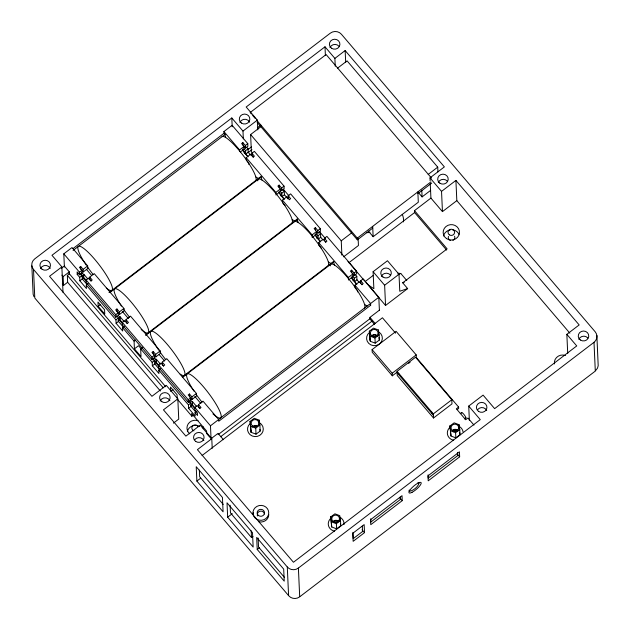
<?xml version="1.0" encoding="UTF-8"?>
<svg xmlns="http://www.w3.org/2000/svg" width="630" height="630" viewBox="0 0 630 630"><rect width="100%" height="100%" fill="white"/><g stroke="black" fill="none" stroke-linecap="round" stroke-linejoin="round"><path stroke-width="0.94" d="M296.99 219.673L297.171 219.067L297.502 219.453A28.696 5.56 52.6 0 0 298.226 222.603M409.106 490.62L409.303 490.014M243.338 138.907L242.983 131.079L231.801 117.968L51.975 255.292L61.858 266.884L63.016 292.344M335.247 66.229L334.884 58.393L325.001 46.801L246.173 106.998L257.355 120.11L257.796 129.89M64.402 267.081L63.803 253.827L72.009 247.551L87.664 265.907L87.783 268.49L83.27 271.94L80.797 269.041L80.679 266.459L79.443 267.404L81.916 270.301L82.034 272.885L79.569 274.767L77.104 271.869L77.214 274.444L79.687 277.342L79.845 280.791L86.436 288.516L86.278 285.075L88.129 283.665M225.713 137.576A28.696 5.56 52.6 0 1 224.989 134.434L223.996 133.276L223.918 131.552L232.131 125.283L247.787 143.64L247.905 146.223L245.44 148.105L241.621 143.561L242.857 142.624L245.322 145.522L245.44 148.105M72.867 248.685L223.996 133.276M73.08 250.433L224.989 134.434M61.858 266.884L49.542 276.286L151.917 396.317L166.288 385.347L177.825 398.869L178.739 419.1L173.447 423.14M334.884 58.393L345.153 50.557L444.37 166.895L430.006 177.865L430.133 180.755M61.275 268.435L64.355 266.08L69.3 271.877L69.387 273.822L67.339 275.389L67.646 282.272L160.359 390.978M242.983 131.079L257.355 120.11M257.607 127.646L260.725 125.26M67.646 282.272L63.543 285.406L63.142 276.578L69.3 271.877M252.661 153.263L251.386 151.767L250.606 134.552L260.867 126.717L260.788 124.992M337.562 68.15L347.091 60.874L437.732 167.147L437.945 171.927M79.569 274.767L79.459 272.184L81.916 270.301M83.27 271.94L83.152 269.356L87.664 265.907M239.652 151.633L239.581 149.909L244.093 146.459L244.212 149.042L240.447 151.917M245.322 145.522L247.787 143.64M77.214 274.444L79.065 273.034M243.708 147.318L244.936 146.373M79.687 277.342L82.152 275.468L80.301 273.286M83.798 274.207L83.538 277.964L83.798 274.207L87.987 279.129M242.471 149.452L248.11 156.854M248.023 148.806L248.181 152.247L245.716 154.13L245.558 150.688L248.023 148.806L246.787 147.357M247.748 149.712L251.527 146.821M79.845 280.791L82.309 278.909L82.152 275.468M248.07 152.657L251.968 149.68M86.05 279.909L88.507 278.027L90.98 280.925L92.216 279.988L89.743 277.09L94.256 273.641L123.921 308.424L124.039 311L119.527 314.449L117.054 311.551L116.936 308.968L115.699 309.913L118.172 312.811L118.29 315.394L115.826 317.276L86.168 282.492L86.05 279.909L115.715 314.693L115.826 317.276M246.291 160.225L246.173 157.642L250.685 154.192L253.268 157.279M252.032 155.831L251.921 153.248L254.378 151.365L284.043 186.149L284.161 188.732L281.697 190.614L277.877 186.071L279.106 185.133L281.579 188.031L281.697 190.614M253.158 157.09L254.386 156.145L251.921 153.248M109.006 292.556L260.914 176.557L261.97 180.085M110.116 292.351L261.245 176.943M98.17 306.345L97.973 302.046L104.564 309.771L104.761 314.071L98.17 306.345L100.509 304.558M115.715 314.693L118.172 312.811M119.527 314.449L119.409 311.866L123.921 308.424M275.909 194.142L275.83 192.418L280.35 188.969L280.468 191.552L275.948 195.001M281.579 188.031L284.043 186.149M124.386 326.175L122.535 327.584L122.693 331.026L116.101 323.3L115.944 319.851L118.409 317.977L116.558 315.803M120.054 316.717L119.794 320.473L120.054 316.717L124.244 321.639M278.728 191.961L284.366 199.363M284.28 191.315L284.437 194.757L281.972 196.639L281.815 193.197L284.28 191.315L282.461 189.181M116.101 323.3L118.566 321.418L118.409 317.977M122.307 322.418L124.764 320.536L127.236 323.434L128.473 322.497L126 319.599L130.512 316.15L160.178 350.934L160.296 353.509L155.783 356.958L153.31 354.06L153.192 351.485L151.956 352.422L154.429 355.32L154.547 357.903L152.082 359.785L122.417 325.001L122.307 322.418L151.964 357.202L152.082 359.785M285.012 205.632L282.539 202.734L282.429 200.151L286.941 196.702L289.524 199.789M288.288 198.34L288.17 195.757L290.635 193.875L320.3 228.659L320.418 231.241L317.953 233.124L314.134 228.58L315.362 227.643L317.835 230.541L317.953 233.124M289.414 199.6L290.643 198.655L288.17 195.757M142.719 347.272L140.663 348.839L141.018 356.588L134.426 348.855L134.072 341.113L135.442 340.066M146.042 334.475L297.171 219.067M145.593 335.451L297.502 219.453M134.426 348.855L138.529 345.72L141.529 349.233M151.964 357.202L154.429 355.32M155.783 356.958L155.665 354.383L160.178 350.934M312.204 237.51L312.086 234.927L316.606 231.478L316.725 234.061L312.96 236.935M317.835 230.541L320.3 228.659M160.642 368.684L158.791 370.093L158.949 373.535L152.358 365.809L152.2 362.368L154.665 360.486L152.814 358.312M156.311 359.226L156.051 362.982L156.311 359.226L160.5 364.148M314.984 234.47L320.623 241.873M320.536 233.825L320.694 237.266L318.229 239.148L318.071 235.707L320.536 233.825L319.3 232.375M152.358 365.809L154.822 363.927L154.665 360.486M158.563 364.927L161.02 363.045L163.493 365.951L164.729 365.006L162.256 362.108L166.769 358.659L196.434 393.443L196.552 396.026L192.032 399.467L189.567 396.569L189.449 393.994L188.213 394.931L190.685 397.829L190.803 400.412L188.338 402.294L158.673 367.51L158.563 364.927L188.22 399.711L188.338 402.294M321.268 248.141L318.796 245.243L318.678 242.66L323.198 239.211L325.781 242.298M324.544 240.849L324.426 238.266L326.891 236.392L356.556 271.168L356.675 273.751L354.21 275.633L350.39 271.089L351.619 270.152L354.091 273.05L354.21 275.633M325.671 242.109L326.899 241.164L324.426 238.266M341.893 255.166L341.247 240.825L351.509 232.99L351.43 231.265M428.195 174.431L437.732 167.147M372.763 228.091L357.368 239.849L357.289 238.132L430.928 181.897M417.926 193.607L431.778 183.031M182.298 376.984L333.427 261.576L333.758 261.962A28.696 5.56 52.6 0 0 334.475 265.112M182.621 377.37L333.758 261.962M343.594 256.843L358.446 245.495L358.147 238.802M418.257 192.41L422.084 196.899L430.692 190.331M173.022 389.576L170.683 391.364L170.486 387.064L177.077 394.789L177.235 398.231M368.353 231.084L373.149 236.699L418.312 202.214L417.848 191.89M446.568 250.055L414.587 212.554L414.501 210.633L430.92 198.088L430.266 183.645M455.907 180.416L456.829 200.639L442.457 211.617L441.535 191.386L455.907 180.416L579.167 324.938L566.85 334.341L567.724 353.603M348.847 262.757L414.587 212.554M177.825 398.869L163.453 409.847L185.874 436.133L200.245 425.163L211.775 438.685L212.216 448.3M188.22 399.711L190.685 397.829M192.032 399.467L191.922 396.892L196.434 393.443M348.421 279.161L348.343 277.436L352.863 273.987L352.981 276.57L348.461 280.019M354.091 273.05L356.556 271.168M196.899 411.193L195.048 412.603L195.206 416.044L188.614 408.319L188.457 404.877L190.921 402.995L189.071 400.822M192.567 401.743L192.307 405.492L192.567 401.743L196.757 406.657M351.241 276.98L356.879 284.39M356.793 276.334L356.95 279.775L354.485 281.657L354.328 278.216L356.793 276.334L354.974 274.2M188.614 408.319L191.079 406.437L190.921 402.995M195.048 412.603L197.521 415.501L197.403 412.918L194.93 410.02L194.812 407.437L197.277 405.562L199.749 408.46L200.986 407.515L198.513 404.617L203.025 401.168L218.681 419.525L218.76 421.249L370.668 305.243L370.59 303.526L354.934 285.169L359.454 281.72L362.037 284.807M360.801 283.358L360.683 280.783L363.148 278.901L378.803 297.258L379.41 310.511M365.959 282.492L367.818 284.673L373.866 288.697L373.094 271.711L387.466 260.741L399.003 274.263L399.774 291.249L407.641 288.595L402.696 282.799L447.119 248.874L414.501 210.633M364.967 281.689L373.291 275.341M361.927 284.618L363.156 283.681L360.683 280.783M407.641 288.595L385.552 305.463L384.631 285.24L399.003 274.263M218.555 419.493L369.684 304.085L370.668 305.243M211.074 439.047L210.475 425.793L218.681 419.525M370.59 303.526L378.803 297.258M211.058 438.708L218.035 433.377L223.43 439.701M374.496 324.332L370.023 319.095L369.952 317.378L379.394 310.165M211.775 438.685L197.411 449.662L293.446 562.259L480.257 419.612L468.72 406.09L483.092 395.112L494.629 408.642L576.741 345.933L566.85 334.341M218.098 434.668L370.101 318.599M220.61 436.755L371.944 321.19M202.088 455.498L382.449 317.772L395.569 333.16M196.875 481.084L196.221 466.712L222.437 497.448L223.091 511.82L196.875 481.084L200.726 478.138M396.971 372.259L392.325 375.803L372.204 352.209L372.086 349.626L396.073 331.309L416.202 354.903L416.32 357.486L458.601 407.059L458.664 408.437L457.159 409.579M392.325 375.803L392.207 373.22L416.202 354.903M397.058 371.353L415.532 357.249L451.789 399.759L451.978 403.885L433.503 417.997L397.246 375.488L397.058 371.353L433.314 413.863L433.503 417.997M408.579 363.392L410.122 362.211M227.666 517.183L227.013 502.811L252.504 532.704L253.158 547.076L227.666 517.183L232.281 513.655M230.115 505.228L230.462 512.875L251.504 537.548L253 536.406M433.314 413.863L451.789 399.759M257.221 549.478L256.678 537.429L283.689 569.095L284.232 581.144L257.221 549.478L259.529 547.714M458.601 407.059L456.348 408.776L465.696 419.738L467.948 418.021L473.973 425.085M460.302 413.579L461.648 412.555A3.465 0.669 52.6 0 1 464.798 415.595A3.465 0.669 52.6 0 1 465.326 417.903M464.586 418.879L465.924 417.848M33.492 269.396L287.288 566.969A7.899 7.466 -2.6 0 0 298.392 568.063L594.003 342.326A7.899 7.466 -2.6 0 0 595.216 331.829L341.421 34.256A7.899 7.466 -2.6 0 0 330.317 33.162L34.713 258.899A7.899 7.466 -2.6 0 0 33.492 269.396L34.784 297.793M402.255 500.645L370.779 524.68L370.558 519.719L402.027 495.684L402.255 500.645L399.782 497.747M459.656 456.813L428.203 480.832L427.975 475.87L459.435 451.852L459.656 456.813L457.183 453.907M364.518 532.641L353.154 541.327L352.784 533.287L364.156 524.609L364.518 532.641L362.053 529.743M369.353 331.223L373.495 328.135L378.378 329.978L379.118 334.9L379.347 340.066L375.204 343.145L370.322 341.31L369.353 331.223L370.322 341.31M250.126 421.376L254.276 418.288L259.158 420.131L259.891 425.053L260.166 431.077L256.016 434.165L251.134 432.322L250.126 421.376L251.134 432.322M375.204 343.145L374.968 337.987L379.118 334.9M256.016 434.165L255.741 428.14L259.891 425.053M449.993 425.927L454.143 422.84L459.026 424.683L459.758 429.605L459.995 434.771L455.844 437.85L450.962 436.015L449.993 425.927L450.962 436.015M330.75 516.899L334.892 513.82L339.775 515.655L340.515 520.577L340.743 525.743L336.601 528.83L331.719 526.987L330.75 516.899L331.719 526.987M455.844 437.85L455.608 432.692L459.758 429.605M336.601 528.83L336.365 523.664L340.515 520.577M398.097 274.397L400.79 273.483L406.783 280.507M402.696 282.799L404.255 282.272M193.119 415.682L191.748 416.068L177.274 399.097M417.942 482.564L419.281 482.793C417.997 486.872 413.579 490.636 409.366 491.345L409.122 491.069M397.892 273.2L400.79 273.483M370.086 336.144L374.968 337.987M450.726 430.849L455.608 432.692M250.858 426.297L255.741 428.14M331.482 521.829L336.365 523.664M456.829 200.639L569.866 333.183M431.487 178.07L326.12 54.534L250.165 112.534L251.417 113.998M430.006 177.865L441.535 191.386M430.92 198.088L442.457 211.617M252.669 115.463L255.166 118.393M256.418 119.865L357.289 238.132M257.119 122.314L357.368 239.849M373.094 271.711L384.631 285.24M250.606 134.552L341.247 240.825M347.988 261.418L364.101 280.311M369.054 286.122L385.552 305.463M283.303 189.181L289.044 195.922M319.686 231.84L325.434 238.581M248.181 152.247L250.575 155.059M284.437 194.757L288.028 198.97M320.694 237.266L323.088 240.077M356.95 279.775L359.344 282.586M244.322 149.231L245.558 150.688M279.964 191.024L281.815 193.197M316.835 234.258L318.071 235.707M352.477 276.042L354.328 278.216M243.857 152.027L246.889 155.586M280.114 194.536L283.752 198.804M316.37 237.045L320.009 241.314M352.627 279.555L356.265 283.831M223.918 131.552L239.581 149.909M246.173 157.642L275.83 192.418M282.429 200.151L312.086 234.927M318.678 242.66L348.343 277.436M246.905 160.949L248.755 163.123L248.818 164.406M369.952 317.378L375.047 323.355M397.12 372.732L433.377 415.241M372.086 349.626L392.207 373.22M86.641 269.601L91.5 275.294M122.291 311.401L128.362 318.52M159.154 354.619L164.619 361.029M194.804 396.42L200.876 403.539M80.679 266.459L83.152 269.356M116.936 308.968L119.409 311.866M153.192 351.485L155.665 354.383M189.449 393.994L191.922 396.892M91.098 281.122L89.862 279.673L89.743 277.09M127.355 323.631L126.118 322.182L126 319.599M163.611 366.14L162.375 364.691L162.256 362.108M199.868 408.649L198.631 407.201L198.513 404.617M81.53 272.349L83.388 274.523M118.409 315.583L119.645 317.032M154.043 357.368L155.893 359.541M190.299 399.877L192.15 402.05M63.803 253.827L79.459 272.184M194.812 407.437L210.475 425.793M83.955 277.649L86.349 280.46M120.204 320.166L122.606 322.969M156.46 362.675L158.862 365.479M192.717 405.184L195.119 407.996M81.679 275.869L86.538 281.563M117.936 318.378L122.795 324.072M154.799 361.596L159.051 366.581M190.449 403.397L194.702 408.382M82.309 278.909L87.129 284.634M117.92 320.741L123.386 327.143M154.822 363.927L159.642 369.652M190.433 405.759L195.898 412.17M86.278 285.075L115.944 319.851M122.535 327.584L134.072 341.113M140.663 348.839L152.2 362.368M158.791 370.093L188.457 404.877M206.703 433.598L209.814 437.244M68.898 273.255L165.698 386.741M67.339 275.389L163.225 387.82M61.905 275.129L63.142 276.578M62.307 283.957L63.543 285.406M223.24 504.425L199.663 476.776L199.363 470.082M284.453 577.403L258.536 547.021L258.135 538.028M35.036 298.321L288.808 595.862C291.438 598.925 296.36 599.358 299.557 596.917L595.137 371.212L597.484 368.18L598.193 365.707L596.862 335.357M33.996 296.698L33.138 294.265L31.846 265.868M459.624 432.306L459.995 434.771M450.411 433.29L450.655 434.928M378.984 337.601L379.347 340.066M369.771 338.586L370.015 340.224M340.499 524.105L340.743 525.743M259.922 429.44L260.166 431.077M250.582 429.597L250.953 432.062M594.003 342.326L595.287 370.731M468.72 406.09L469.374 420.533M461.648 412.555L461.672 413.138M459.026 424.683L459.223 428.983M457.514 452.372L457.663 455.647L428.258 478.099L428.109 474.823M421.785 190.205L422.084 196.899M431.684 411.949L431.747 413.327M398.688 373.267L398.751 374.645M400.207 497.086L400.318 499.543L370.897 522.01L370.747 518.734M378.378 329.978L378.575 334.278M372.684 226.375L373.149 236.699M357.588 291.942L357.525 290.65L355.052 287.752L354.934 285.169M345.153 50.557L345.689 62.307M353.099 279.153L353.178 280.878M351.619 270.152L351.737 272.735M351.934 277.082L352.012 278.846M362.313 526.129L362.557 531.515L353.241 538.626L352.95 532.35M325.001 46.801L325.403 55.613M339.893 518.238L340.011 520.821M316.843 236.644L316.921 238.368M315.362 227.643L315.48 230.226M315.638 233.691L315.764 236.337M298.392 568.063L299.683 596.46M280.586 194.135L280.665 195.859M279.106 185.133L279.224 187.716M279.421 192.063L279.507 193.827M287.288 566.969L288.579 595.366M259.158 420.131L259.395 425.297M244.33 151.625L244.409 153.35M242.857 142.624L242.967 145.207M243.125 148.664L243.251 151.318M251.197 530.854L251.504 537.548M231.801 117.968L232.202 126.772M206.671 432.952L206.585 431.015L191.63 413.485L191.764 416.391M189.764 400.916L189.843 402.68M153.507 358.407L153.586 360.171M80.994 273.389L81.073 275.152M331.23 263.442A28.696 5.56 52.6 0 1 328.466 262.041M367.487 305.952A28.696 5.56 52.6 0 1 364.723 304.55M294.974 220.933A28.696 5.56 52.6 0 1 292.21 219.531M258.717 178.424A28.696 5.56 52.6 0 1 255.953 177.022M189.74 433.794A8.159 7.71 -2.6 0 1 188.142 423.998A8.159 7.71 -2.6 0 1 198.08 420.761M203.183 426.754A8.159 7.71 -2.6 0 1 203.23 428.77M187.346 431.668A8.159 7.71 -2.6 0 1 190.244 427.14L192.063 426.085A8.159 7.71 -2.6 0 1 193.418 425.652M194.111 425.51A8.159 7.71 -2.6 0 1 199.592 426.518M443.544 236.03A8.159 7.71 -2.6 0 1 450.308 229.879M452.434 229.824A8.159 7.71 -2.6 0 1 459.018 234.352M554.455 363.935A8.159 7.71 -2.6 0 1 565.48 355.517M329.986 47.596A5.268 4.977 -2.6 0 1 338.995 46.242M239.904 122.425A5.268 4.977 -2.6 0 1 249.63 122.173M381.378 276.373A5.268 4.977 -2.6 0 1 390.387 275.019M40.533 268.624A5.268 4.977 -2.6 0 1 50.258 268.38M160.193 400.979A5.268 4.977 -2.6 0 1 169.919 400.735M194.812 439.653A5.268 4.977 -2.6 0 1 203.876 440.543M438.283 182.527A5.268 4.977 -2.6 0 1 447.3 181.172M578.828 339.365A5.268 4.977 -2.6 0 1 587.845 338.011M477.658 409.602A5.268 4.977 -2.6 0 1 486.722 410.5M402.216 214.279A15.797 14.931 -2.6 0 1 403.46 221.91M369.96 232.265A7.899 7.466 -2.6 0 1 366.558 232.604M454.561 236.226A3.292 3.111 -2.6 0 1 452.876 240.337M450.356 240.4A3.292 3.111 -2.6 0 1 448.481 236.384M193.93 430.873A3.292 3.111 -2.6 0 1 192.741 425.825A3.292 3.111 -2.6 0 1 198.127 426.699M257.796 180.849A27.641 5.355 52.6 0 1 276.956 194.827A27.641 5.355 52.6 0 1 291.926 223.075M121.456 306.093A27.641 5.355 52.6 0 1 118.527 289.91A27.641 5.355 52.6 0 1 144.428 320.654A27.641 5.355 52.6 0 1 141.167 329.498M129.552 317.181A27.641 5.355 52.6 0 1 123.606 309.275M294.541 221.713A27.641 5.355 52.6 0 1 315.441 240.172A27.641 5.355 52.6 0 1 328.175 265.584M158.807 350.241A27.641 5.355 52.6 0 1 153.492 331.687A27.641 5.355 52.6 0 1 178.636 359.761A27.641 5.355 52.6 0 1 180.188 374.118M165.808 359.691A27.641 5.355 52.6 0 1 159.862 351.784M222.028 136.694A27.641 5.355 52.6 0 1 242.928 155.153A27.641 5.355 52.6 0 1 255.67 180.566M86.294 265.222A27.641 5.355 52.6 0 1 81.333 246.85A27.641 5.355 52.6 0 1 107.029 276.208A27.641 5.355 52.6 0 1 106.36 288.154M93.295 274.672A27.641 5.355 52.6 0 1 87.349 266.758M330.309 265.868A27.641 5.355 52.6 0 1 349.469 279.846A27.641 5.355 52.6 0 1 364.431 308.094M193.969 391.12A27.641 5.355 52.6 0 1 191.237 375.055A27.641 5.355 52.6 0 1 217.326 406.366A27.641 5.355 52.6 0 1 212.924 413.863M202.065 402.2A27.641 5.355 52.6 0 1 196.119 394.293M252.22 427.061A3.843 3.63 -2.6 0 1 256.733 425.872M371.409 336.05A3.843 3.63 -2.6 0 1 376.787 335.317M332.805 521.727A3.843 3.63 -2.6 0 1 338.893 521.664M452.049 430.755A3.843 3.63 -2.6 0 1 458.144 430.692M453.679 430.967A3.843 3.63 -2.6 0 1 456.624 430.936M333.396 521.923A3.426 3.237 -2.6 0 1 338.822 521.79M452.458 431.007A3.426 3.237 -2.6 0 1 457.892 430.865M453.679 440.236A7.899 7.466 -2.6 0 1 447.552 434.716A7.899 7.466 -2.6 0 1 450.277 427.108M458.711 426.195A7.899 7.466 -2.6 0 1 463.026 431.731M371.708 336.325A3.426 3.237 -2.6 0 1 377.134 336.184M379.134 332.183A7.899 7.466 -2.6 0 1 380.41 343.114A7.899 7.466 -2.6 0 1 368.763 343.413A7.899 7.466 -2.6 0 1 369.526 332.427M253.386 426.541A3.426 3.237 -2.6 0 1 257.552 426.612M259.623 422.817A7.899 7.466 -2.6 0 1 261.686 433.637A7.899 7.466 -2.6 0 1 250.086 434.684A7.899 7.466 -2.6 0 1 250.047 423.683M373.149 336.648A3.426 3.237 -2.6 0 1 375.771 336.577M453.143 431.77A3.426 3.237 -2.6 0 1 456.522 431.259M334.073 522.687A3.426 3.237 -2.6 0 1 337.459 522.183M257.528 515.954A3.685 3.481 -2.6 0 1 257.26 515.08M257.237 514.174A3.685 3.481 -2.6 0 1 264.545 513.986M268.821 514.537A7.899 7.466 -2.6 0 1 258.867 521.782M253.024 514.592A7.899 7.466 -2.6 0 1 253.299 512.663M334.617 531.153A7.899 7.466 -2.6 0 1 328.482 525.64A7.899 7.466 -2.6 0 1 331.207 518.025M339.649 517.112A7.899 7.466 -2.6 0 1 344.004 524.601M412.083 492.29A7.899 2.079 -40.5 0 0 421.218 482.997A7.899 2.079 -40.5 0 0 411.878 487.817A7.899 2.079 -40.5 0 0 412.083 492.29M446.489 238.581A8.159 7.71 -2.6 0 0 459.427 233.132A8.159 7.71 -2.6 0 0 448.024 225.288A8.159 7.71 -2.6 0 0 446.489 238.581M382.938 277.019A5.268 4.977 -2.6 0 0 391.285 273.507A5.268 4.977 -2.6 0 0 383.93 268.443A5.268 4.977 -2.6 0 0 382.938 277.019M331.545 48.242A5.268 4.977 -2.6 0 0 339.893 44.73A5.268 4.977 -2.6 0 0 332.538 39.666A5.268 4.977 -2.6 0 0 331.545 48.242M241.463 123.07A5.268 4.977 -2.6 0 0 249.811 119.55A5.268 4.977 -2.6 0 0 242.456 114.495A5.268 4.977 -2.6 0 0 241.463 123.07M42.092 269.27A5.268 4.977 -2.6 0 0 50.439 265.758A5.268 4.977 -2.6 0 0 43.084 260.694A5.268 4.977 -2.6 0 0 42.092 269.27M161.752 401.625A5.268 4.977 -2.6 0 0 170.1 398.113A5.268 4.977 -2.6 0 0 162.745 393.049A5.268 4.977 -2.6 0 0 161.752 401.625M195.709 441.441A5.268 4.977 -2.6 0 0 204.057 437.929A5.268 4.977 -2.6 0 0 196.702 432.865A5.268 4.977 -2.6 0 0 195.709 441.441M439.842 183.172A5.268 4.977 -2.6 0 0 448.19 179.652A5.268 4.977 -2.6 0 0 440.835 174.597A5.268 4.977 -2.6 0 0 439.842 183.172M580.395 340.011A5.268 4.977 -2.6 0 0 588.735 336.499A5.268 4.977 -2.6 0 0 581.388 331.443A5.268 4.977 -2.6 0 0 580.395 340.011M478.556 411.39A5.268 4.977 -2.6 0 0 486.903 407.878A5.268 4.977 -2.6 0 0 479.548 402.822A5.268 4.977 -2.6 0 0 478.556 411.39M449.371 234.848A3.292 3.111 -2.6 0 0 454.584 232.659A3.292 3.111 -2.6 0 0 449.985 229.493A3.292 3.111 -2.6 0 0 449.371 234.848M252.693 426.116A3.843 3.63 -2.6 0 0 258.82 423.651A3.843 3.63 -2.6 0 0 253.52 419.879A3.843 3.63 -2.6 0 0 252.693 426.116M371.913 335.963A3.843 3.63 -2.6 0 0 378.039 333.49A3.843 3.63 -2.6 0 0 372.739 329.726A3.843 3.63 -2.6 0 0 371.913 335.963M333.309 521.648A3.843 3.63 -2.6 0 0 339.436 519.175A3.843 3.63 -2.6 0 0 334.136 515.403A3.843 3.63 -2.6 0 0 333.309 521.648M452.56 430.668A3.843 3.63 -2.6 0 0 458.687 428.195A3.843 3.63 -2.6 0 0 453.387 424.431A3.843 3.63 -2.6 0 0 452.56 430.668M256.882 519.325A7.899 7.466 -2.6 0 0 268.742 512.812A7.899 7.466 -2.6 0 0 256.906 506.394A7.899 7.466 -2.6 0 0 256.882 519.325M258.647 515.631A3.685 3.481 -2.6 0 0 264.49 513.174A3.685 3.481 -2.6 0 0 259.339 509.631A3.685 3.481 -2.6 0 0 258.647 515.631"/></g></svg>
